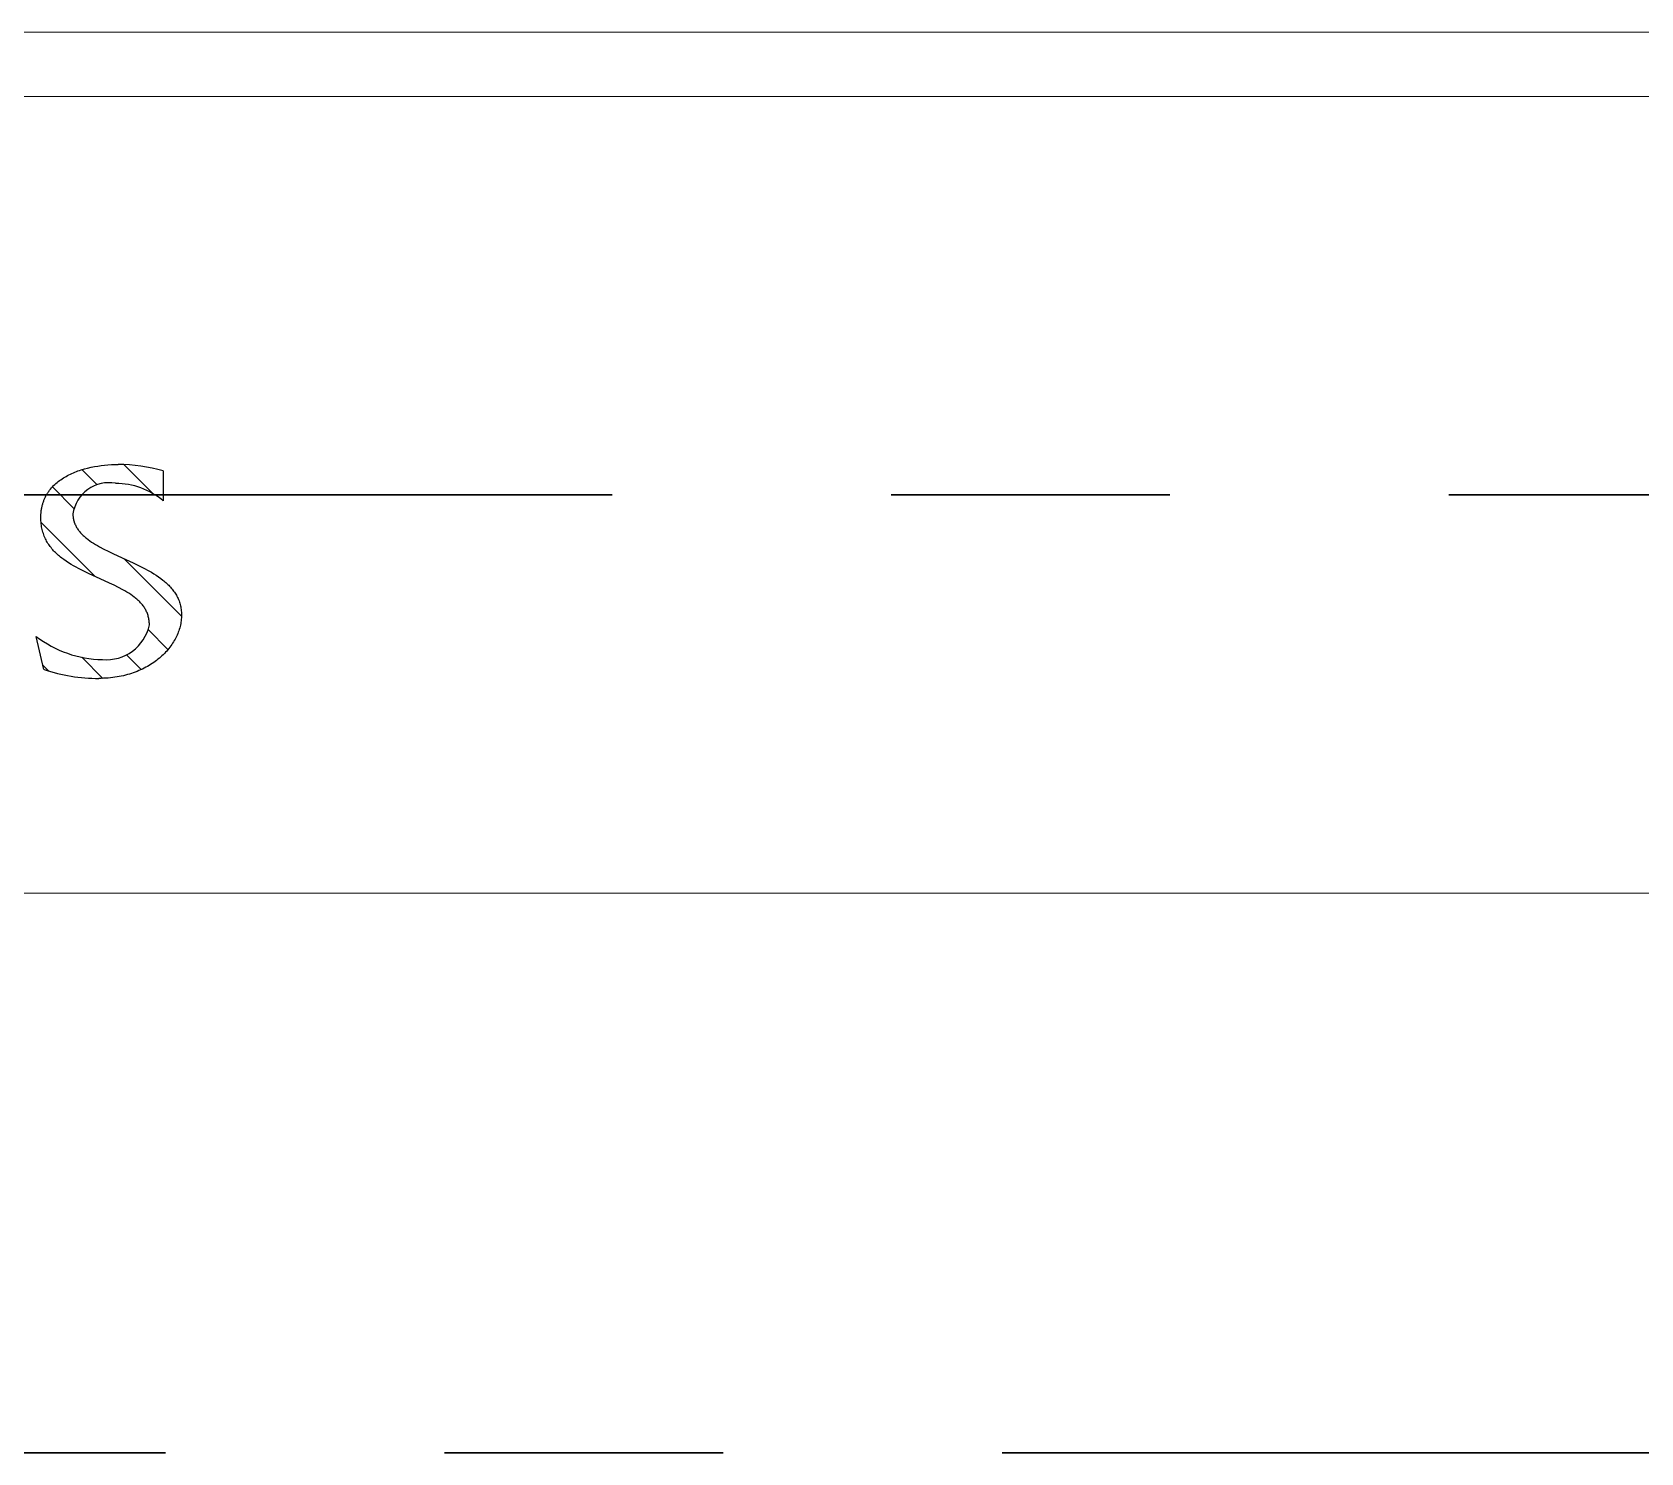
# Model space of a CAD drawing. Extents: x 14808 to 20058, y -13198 to -11680.
# Drawn here: x 15850.08 to 15880.37, y -12018.63 to -11991.88 of the extents above; entities that cross this region are included whole.
import ezdxf

# ---------------------------------------------------------------- set-up
doc = ezdxf.new("R2010")
doc.units = 0
doc.header["$LTSCALE"] = 7
doc.header["$MEASUREMENT"] = 0
doc.linetypes.add('PHANTOM', pattern=[2.5, 1.25, -0.25, 0.25, -0.25, 0.25, -0.25])
for name, color, linetype in [('D', 2, 'CONTINUOUS'), ('DWG', 7, 'CONTINUOUS'), ('PH', 3, 'PHANTOM')]:
    doc.layers.add(name, color=color, linetype=linetype)

msp = doc.modelspace()

# ---------------------------------------------------------------- hatches: boundary and pattern name
at = {"layer": 'D', "extrusion": (0, 0, -1)}
h = msp.add_hatch(dxfattribs=at)
h.set_pattern_fill('ANSI31', color=256, scale=5, style=0)
h.set_pattern_definition([(45, (-16720.3308, -10026.8604), (-0.44194174, 0.44194174), [])])
h.paths.add_polyline_path([(-15850.299, -12003.875), (-15850.154, -12003.253), (-15850.187, -12003.278), (-15850.221, -12003.302), (-15850.255, -12003.326), (-15850.289, -12003.349), (-15850.324, -12003.371), (-15850.36, -12003.393), (-15850.396, -12003.414), (-15850.433, -12003.435), (-15850.47, -12003.455), (-15850.507, -12003.474), (-15850.545, -12003.492), (-15850.584, -12003.51), (-15850.622, -12003.526), (-15850.661, -12003.542), (-15850.701, -12003.558), (-15850.741, -12003.572), (-15850.781, -12003.586), (-15850.821, -12003.598), (-15850.861, -12003.61), (-15850.902, -12003.622), (-15850.943, -12003.632), (-15850.984, -12003.641), (-15851.025, -12003.65), (-15851.066, -12003.658), (-15851.108, -12003.665), (-15851.149, -12003.671), (-15851.191, -12003.676), (-15851.232, -12003.681), (-15851.273, -12003.684), (-15851.315, -12003.687), (-15851.356, -12003.689), (-15851.397, -12003.69), (-15851.415, -12003.691), (-15851.432, -12003.693), (-15851.45, -12003.693), (-15851.467, -12003.694), (-15851.485, -12003.694), (-15851.503, -12003.693), (-15851.521, -12003.693), (-15851.539, -12003.692), (-15851.557, -12003.69), (-15851.576, -12003.688), (-15851.594, -12003.686), (-15851.612, -12003.683), (-15851.631, -12003.679), (-15851.649, -12003.676), (-15851.668, -12003.672), (-15851.686, -12003.667), (-15851.705, -12003.662), (-15851.723, -12003.656), (-15851.741, -12003.65), (-15851.76, -12003.644), (-15851.778, -12003.637), (-15851.796, -12003.63), (-15851.814, -12003.622), (-15851.831, -12003.614), (-15851.849, -12003.605), (-15851.866, -12003.596), (-15851.884, -12003.587), (-15851.901, -12003.577), (-15851.917, -12003.566), (-15851.934, -12003.556), (-15851.95, -12003.545), (-15851.966, -12003.533), (-15851.982, -12003.521), (-15851.997, -12003.509), (-15852.013, -12003.496), (-15852.027, -12003.483), (-15852.042, -12003.47), (-15852.056, -12003.456), (-15852.07, -12003.442), (-15852.083, -12003.428), (-15852.096, -12003.413), (-15852.109, -12003.398), (-15852.121, -12003.383), (-15852.133, -12003.368), (-15852.145, -12003.352), (-15852.156, -12003.337), (-15852.166, -12003.321), (-15852.177, -12003.305), (-15852.187, -12003.288), (-15852.196, -12003.272), (-15852.205, -12003.255), (-15852.213, -12003.239), (-15852.222, -12003.222), (-15852.229, -12003.205), (-15852.237, -12003.188), (-15852.243, -12003.171), (-15852.25, -12003.154), (-15852.256, -12003.137), (-15852.262, -12003.12), (-15852.267, -12003.103), (-15852.272, -12003.086), (-15852.276, -12003.069), (-15852.28, -12003.052), (-15852.284, -12003.035), (-15852.283, -12003.014), (-15852.282, -12002.994), (-15852.281, -12002.973), (-15852.278, -12002.954), (-15852.276, -12002.934), (-15852.272, -12002.915), (-15852.268, -12002.896), (-15852.263, -12002.877), (-15852.258, -12002.859), (-15852.252, -12002.841), (-15852.246, -12002.823), (-15852.239, -12002.806), (-15852.231, -12002.789), (-15852.223, -12002.772), (-15852.215, -12002.756), (-15852.206, -12002.739), (-15852.196, -12002.723), (-15852.186, -12002.708), (-15852.176, -12002.692), (-15852.165, -12002.677), (-15852.153, -12002.662), (-15852.141, -12002.648), (-15852.129, -12002.633), (-15852.116, -12002.619), (-15852.103, -12002.605), (-15852.089, -12002.591), (-15852.075, -12002.578), (-15852.061, -12002.564), (-15852.046, -12002.551), (-15852.031, -12002.538), (-15852.015, -12002.525), (-15851.999, -12002.513), (-15851.966, -12002.488), (-15851.932, -12002.464), (-15851.896, -12002.441), (-15851.86, -12002.418), (-15851.822, -12002.395), (-15851.783, -12002.374), (-15851.703, -12002.331), (-15851.619, -12002.29), (-15851.534, -12002.249), (-15851.05, -12002.027), (-15850.951, -12001.977), (-15850.902, -12001.951), (-15850.854, -12001.924), (-15850.808, -12001.897), (-15850.762, -12001.869), (-15850.717, -12001.839), (-15850.674, -12001.809), (-15850.632, -12001.778), (-15850.612, -12001.762), (-15850.592, -12001.745), (-15850.572, -12001.729), (-15850.553, -12001.712), (-15850.535, -12001.694), (-15850.516, -12001.677), (-15850.499, -12001.659), (-15850.481, -12001.64), (-15850.464, -12001.622), (-15850.448, -12001.603), (-15850.432, -12001.583), (-15850.417, -12001.564), (-15850.402, -12001.544), (-15850.388, -12001.523), (-15850.374, -12001.502), (-15850.361, -12001.481), (-15850.349, -12001.459), (-15850.337, -12001.437), (-15850.325, -12001.414), (-15850.315, -12001.391), (-15850.305, -12001.367), (-15850.295, -12001.343), (-15850.287, -12001.319), (-15850.279, -12001.294), (-15850.271, -12001.268), (-15850.265, -12001.242), (-15850.259, -12001.216), (-15850.254, -12001.189), (-15850.249, -12001.161), (-15850.246, -12001.133), (-15850.243, -12001.104), (-15850.241, -12001.075), (-15850.24, -12001.045), (-15850.239, -12001.015), (-15850.24, -12000.981), (-15850.241, -12000.947), (-15850.243, -12000.931), (-15850.244, -12000.914), (-15850.246, -12000.898), (-15850.248, -12000.882), (-15850.251, -12000.866), (-15850.253, -12000.851), (-15850.256, -12000.835), (-15850.259, -12000.82), (-15850.263, -12000.805), (-15850.266, -12000.79), (-15850.27, -12000.775), (-15850.274, -12000.76), (-15850.279, -12000.746), (-15850.283, -12000.732), (-15850.288, -12000.717), (-15850.293, -12000.703), (-15850.299, -12000.69), (-15850.304, -12000.676), (-15850.31, -12000.662), (-15850.316, -12000.649), (-15850.322, -12000.636), (-15850.329, -12000.623), (-15850.335, -12000.61), (-15850.342, -12000.597), (-15850.35, -12000.585), (-15850.357, -12000.572), (-15850.364, -12000.56), (-15850.372, -12000.548), (-15850.38, -12000.536), (-15850.388, -12000.524), (-15850.405, -12000.501), (-15850.423, -12000.479), (-15850.442, -12000.457), (-15850.461, -12000.436), (-15850.481, -12000.415), (-15850.501, -12000.395), (-15850.523, -12000.375), (-15850.545, -12000.356), (-15850.567, -12000.338), (-15850.59, -12000.32), (-15850.614, -12000.303), (-15850.639, -12000.286), (-15850.664, -12000.27), (-15850.689, -12000.255), (-15850.715, -12000.24), (-15850.742, -12000.225), (-15850.769, -12000.211), (-15850.796, -12000.198), (-15850.824, -12000.185), (-15850.852, -12000.173), (-15850.881, -12000.161), (-15850.91, -12000.149), (-15850.939, -12000.138), (-15850.969, -12000.128), (-15850.999, -12000.118), (-15851.059, -12000.1), (-15851.121, -12000.084), (-15851.184, -12000.069), (-15851.247, -12000.057), (-15851.311, -12000.046), (-15851.375, -12000.037), (-15851.439, -12000.03), (-15851.503, -12000.024), (-15851.567, -12000.02), (-15851.631, -12000.018), (-15851.694, -12000.017), (-15851.748, -12000.017), (-15851.802, -12000.019), (-15851.855, -12000.021), (-15851.909, -12000.024), (-15851.963, -12000.028), (-15852.017, -12000.034), (-15852.07, -12000.04), (-15852.123, -12000.047), (-15852.177, -12000.055), (-15852.23, -12000.064), (-15852.283, -12000.074), (-15852.335, -12000.085), (-15852.388, -12000.097), (-15852.44, -12000.11), (-15852.492, -12000.124), (-15852.544, -12000.139), (-15852.544, -12000.701), (-15852.52, -12000.682), (-15852.497, -12000.663), (-15852.473, -12000.645), (-15852.448, -12000.628), (-15852.423, -12000.611), (-15852.398, -12000.594), (-15852.372, -12000.578), (-15852.346, -12000.563), (-15852.319, -12000.548), (-15852.292, -12000.533), (-15852.265, -12000.519), (-15852.237, -12000.506), (-15852.209, -12000.493), (-15852.181, -12000.481), (-15852.152, -12000.47), (-15852.124, -12000.459), (-15852.095, -12000.448), (-15852.065, -12000.439), (-15852.036, -12000.43), (-15852.007, -12000.421), (-15851.977, -12000.414), (-15851.947, -12000.407), (-15851.917, -12000.4), (-15851.887, -12000.395), (-15851.857, -12000.389), (-15851.827, -12000.385), (-15851.797, -12000.381), (-15851.767, -12000.378), (-15851.737, -12000.376), (-15851.707, -12000.374), (-15851.677, -12000.373), (-15851.647, -12000.372), (-15851.63, -12000.369), (-15851.613, -12000.367), (-15851.597, -12000.365), (-15851.58, -12000.363), (-15851.562, -12000.362), (-15851.545, -12000.361), (-15851.528, -12000.361), (-15851.511, -12000.361), (-15851.493, -12000.361), (-15851.476, -12000.362), (-15851.459, -12000.364), (-15851.441, -12000.365), (-15851.424, -12000.368), (-15851.407, -12000.37), (-15851.39, -12000.373), (-15851.372, -12000.377), (-15851.355, -12000.381), (-15851.338, -12000.386), (-15851.322, -12000.39), (-15851.305, -12000.396), (-15851.289, -12000.402), (-15851.272, -12000.408), (-15851.256, -12000.414), (-15851.24, -12000.421), (-15851.225, -12000.428), (-15851.209, -12000.436), (-15851.194, -12000.444), (-15851.179, -12000.453), (-15851.164, -12000.461), (-15851.15, -12000.47), (-15851.136, -12000.48), (-15851.122, -12000.489), (-15851.109, -12000.499), (-15851.095, -12000.51), (-15851.082, -12000.52), (-15851.069, -12000.532), (-15851.056, -12000.543), (-15851.044, -12000.555), (-15851.032, -12000.567), (-15851.02, -12000.58), (-15851.008, -12000.593), (-15850.997, -12000.606), (-15850.986, -12000.619), (-15850.975, -12000.633), (-15850.965, -12000.647), (-15850.955, -12000.661), (-15850.945, -12000.676), (-15850.936, -12000.691), (-15850.927, -12000.706), (-15850.919, -12000.721), (-15850.91, -12000.737), (-15850.903, -12000.752), (-15850.896, -12000.768), (-15850.889, -12000.784), (-15850.882, -12000.801), (-15850.876, -12000.817), (-15850.871, -12000.833), (-15850.866, -12000.85), (-15850.861, -12000.866), (-15850.857, -12000.883), (-15850.853, -12000.899), (-15850.849, -12000.916), (-15850.846, -12000.933), (-15850.844, -12000.949), (-15850.844, -12000.959), (-15850.844, -12000.968), (-15850.845, -12000.977), (-15850.845, -12000.986), (-15850.846, -12000.995), (-15850.847, -12001.004), (-15850.848, -12001.013), (-15850.849, -12001.022), (-15850.85, -12001.031), (-15850.852, -12001.04), (-15850.854, -12001.048), (-15850.855, -12001.057), (-15850.857, -12001.065), (-15850.859, -12001.074), (-15850.862, -12001.082), (-15850.864, -12001.091), (-15850.867, -12001.099), (-15850.869, -12001.107), (-15850.872, -12001.115), (-15850.875, -12001.123), (-15850.878, -12001.131), (-15850.882, -12001.139), (-15850.889, -12001.155), (-15850.896, -12001.171), (-15850.904, -12001.186), (-15850.913, -12001.201), (-15850.922, -12001.216), (-15850.931, -12001.231), (-15850.941, -12001.245), (-15850.952, -12001.26), (-15850.963, -12001.274), (-15850.975, -12001.288), (-15850.987, -12001.301), (-15850.999, -12001.315), (-15851.012, -12001.328), (-15851.025, -12001.342), (-15851.039, -12001.355), (-15851.053, -12001.367), (-15851.067, -12001.38), (-15851.082, -12001.393), (-15851.097, -12001.405), (-15851.129, -12001.43), (-15851.162, -12001.454), (-15851.196, -12001.477), (-15851.232, -12001.5), (-15851.269, -12001.522), (-15851.307, -12001.545), (-15851.346, -12001.566), (-15851.426, -12001.609), (-15851.509, -12001.651), (-15852.079, -12001.918), (-15852.178, -12001.968), (-15852.274, -12002.02), (-15852.321, -12002.047), (-15852.367, -12002.075), (-15852.411, -12002.103), (-15852.454, -12002.133), (-15852.496, -12002.163), (-15852.536, -12002.194), (-15852.556, -12002.209), (-15852.575, -12002.225), (-15852.593, -12002.242), (-15852.612, -12002.258), (-15852.629, -12002.275), (-15852.647, -12002.292), (-15852.663, -12002.309), (-15852.68, -12002.327), (-15852.696, -12002.345), (-15852.711, -12002.363), (-15852.726, -12002.381), (-15852.74, -12002.4), (-15852.754, -12002.419), (-15852.767, -12002.439), (-15852.779, -12002.458), (-15852.791, -12002.479), (-15852.802, -12002.499), (-15852.813, -12002.52), (-15852.823, -12002.541), (-15852.832, -12002.562), (-15852.841, -12002.584), (-15852.849, -12002.607), (-15852.856, -12002.629), (-15852.863, -12002.652), (-15852.869, -12002.676), (-15852.874, -12002.699), (-15852.878, -12002.724), (-15852.882, -12002.748), (-15852.884, -12002.773), (-15852.887, -12002.799), (-15852.888, -12002.825), (-15852.888, -12002.851), (-15852.888, -12002.878), (-15852.886, -12002.905), (-15852.884, -12002.932), (-15852.881, -12002.959), (-15852.877, -12002.986), (-15852.873, -12003.013), (-15852.867, -12003.04), (-15852.861, -12003.067), (-15852.854, -12003.094), (-15852.845, -12003.121), (-15852.837, -12003.148), (-15852.827, -12003.175), (-15852.816, -12003.201), (-15852.805, -12003.228), (-15852.793, -12003.254), (-15852.78, -12003.28), (-15852.767, -12003.306), (-15852.752, -12003.332), (-15852.737, -12003.357), (-15852.721, -12003.383), (-15852.704, -12003.408), (-15852.687, -12003.432), (-15852.668, -12003.457), (-15852.649, -12003.481), (-15852.629, -12003.505), (-15852.609, -12003.529), (-15852.588, -12003.552), (-15852.566, -12003.575), (-15852.543, -12003.598), (-15852.52, -12003.62), (-15852.495, -12003.642), (-15852.471, -12003.663), (-15852.445, -12003.684), (-15852.419, -12003.705), (-15852.392, -12003.725), (-15852.364, -12003.745), (-15852.336, -12003.764), (-15852.307, -12003.783), (-15852.277, -12003.801), (-15852.247, -12003.819), (-15852.216, -12003.836), (-15852.184, -12003.852), (-15852.152, -12003.868), (-15852.119, -12003.884), (-15852.085, -12003.899), (-15852.051, -12003.913), (-15852.016, -12003.926), (-15851.981, -12003.939), (-15851.945, -12003.952), (-15851.908, -12003.963), (-15851.87, -12003.974), (-15851.833, -12003.984), (-15851.794, -12003.994), (-15851.755, -12004.002), (-15851.715, -12004.01), (-15851.675, -12004.017), (-15851.634, -12004.024), (-15851.592, -12004.029), (-15851.55, -12004.034), (-15851.508, -12004.038), (-15851.465, -12004.041), (-15851.421, -12004.043), (-15851.377, -12004.045), (-15851.332, -12004.045), (-15851.266, -12004.045), (-15851.201, -12004.044), (-15851.135, -12004.041), (-15851.07, -12004.036), (-15851.004, -12004.031), (-15850.939, -12004.023), (-15850.873, -12004.015), (-15850.808, -12004.005), (-15850.743, -12003.993), (-15850.678, -12003.98), (-15850.614, -12003.966), (-15850.55, -12003.951), (-15850.487, -12003.934), (-15850.424, -12003.915), (-15850.361, -12003.896)], flags=0)

# ---------------------------------------------------------------- linework, layer by layer
at = {"layer": 'D'}
for p, q in [((15850.881, -12000.161), (15850.91, -12000.149)), ((15850.91, -12000.149), (15850.939, -12000.138)), ((15850.939, -12000.138), (15850.969, -12000.128)), ((15850.969, -12000.128), (15850.999, -12000.118)), ((15850.999, -12000.118), (15851.059, -12000.1)), ((15851.059, -12000.1), (15851.121, -12000.084)), ((15851.121, -12000.084), (15851.184, -12000.069)), ((15851.184, -12000.069), (15851.247, -12000.057)), ((15851.247, -12000.057), (15851.311, -12000.046)), ((15851.311, -12000.046), (15851.375, -12000.037)), ((15851.375, -12000.037), (15851.439, -12000.03)), ((15851.439, -12000.03), (15851.503, -12000.024)), ((15851.503, -12000.024), (15851.567, -12000.02)), ((15851.567, -12000.02), (15851.631, -12000.018)), ((15851.631, -12000.018), (15851.694, -12000.017)), ((15852.544, -12000.139), (15852.544, -12000.701)), ((15850.423, -12000.479), (15850.442, -12000.457)), ((15850.442, -12000.457), (15850.461, -12000.436)), ((15850.461, -12000.436), (15850.481, -12000.415)), ((15850.481, -12000.415), (15850.501, -12000.395)), ((15850.501, -12000.395), (15850.523, -12000.375)), ((15850.523, -12000.375), (15850.545, -12000.356)), ((15850.545, -12000.356), (15850.567, -12000.338)), ((15850.567, -12000.338), (15850.59, -12000.32)), ((15850.59, -12000.32), (15850.614, -12000.303)), ((15850.614, -12000.303), (15850.639, -12000.286)), ((15850.639, -12000.286), (15850.664, -12000.27)), ((15850.664, -12000.27), (15850.689, -12000.255)), ((15850.689, -12000.255), (15850.715, -12000.24)), ((15850.715, -12000.24), (15850.742, -12000.225)), ((15850.742, -12000.225), (15850.769, -12000.211)), ((15850.769, -12000.211), (15850.796, -12000.198)), ((15850.796, -12000.198), (15850.824, -12000.185)), ((15850.824, -12000.185), (15850.852, -12000.173)), ((15850.852, -12000.173), (15850.881, -12000.161)), ((15850.27, -12000.775), (15850.274, -12000.76)), ((15850.274, -12000.76), (15850.279, -12000.746)), ((15850.279, -12000.746), (15850.283, -12000.732)), ((15850.283, -12000.732), (15850.288, -12000.717)), ((15850.288, -12000.717), (15850.293, -12000.703)), ((15850.293, -12000.703), (15850.299, -12000.69)), ((15850.299, -12000.69), (15850.304, -12000.676)), ((15850.304, -12000.676), (15850.31, -12000.662)), ((15850.31, -12000.662), (15850.316, -12000.649)), ((15850.316, -12000.649), (15850.322, -12000.636)), ((15850.322, -12000.636), (15850.329, -12000.623)), ((15850.329, -12000.623), (15850.335, -12000.61)), ((15850.335, -12000.61), (15850.342, -12000.597)), ((15850.342, -12000.597), (15850.35, -12000.585)), ((15850.35, -12000.585), (15850.357, -12000.572)), ((15850.357, -12000.572), (15850.364, -12000.56)), ((15850.364, -12000.56), (15850.372, -12000.548)), ((15850.372, -12000.548), (15850.38, -12000.536)), ((15850.38, -12000.536), (15850.388, -12000.524)), ((15850.388, -12000.524), (15850.405, -12000.501)), ((15850.405, -12000.501), (15850.423, -12000.479)), ((15850.239, -12001.015), (15850.24, -12000.981)), ((15850.24, -12001.045), (15850.239, -12001.015)), ((15850.24, -12000.981), (15850.241, -12000.947)), ((15850.241, -12001.075), (15850.24, -12001.045)), ((15850.241, -12000.947), (15850.243, -12000.931)), ((15850.243, -12000.931), (15850.244, -12000.914)), ((15850.244, -12000.914), (15850.246, -12000.898)), ((15850.246, -12000.898), (15850.248, -12000.882)), ((15850.248, -12000.882), (15850.251, -12000.866)), ((15850.251, -12000.866), (15850.253, -12000.851)), ((15850.253, -12000.851), (15850.256, -12000.835)), ((15850.256, -12000.835), (15850.259, -12000.82)), ((15850.259, -12000.82), (15850.263, -12000.805)), ((15850.263, -12000.805), (15850.266, -12000.79)), ((15850.266, -12000.79), (15850.27, -12000.775)), ((15850.844, -12000.949), (15850.844, -12000.959)), ((15850.844, -12000.959), (15850.844, -12000.968)), ((15850.844, -12000.968), (15850.845, -12000.977)), ((15850.845, -12000.977), (15850.845, -12000.986)), ((15850.845, -12000.986), (15850.846, -12000.995)), ((15850.846, -12000.995), (15850.847, -12001.004)), ((15850.847, -12001.004), (15850.848, -12001.013)), ((15850.848, -12001.013), (15850.849, -12001.022)), ((15850.849, -12001.022), (15850.85, -12001.031)), ((15850.85, -12001.031), (15850.852, -12001.04)), ((15850.852, -12001.04), (15850.854, -12001.048)), ((15850.854, -12001.048), (15850.855, -12001.057)), ((15850.855, -12001.057), (15850.857, -12001.065)), ((15850.243, -12001.104), (15850.241, -12001.075)), ((15850.246, -12001.133), (15850.243, -12001.104)), ((15850.249, -12001.161), (15850.246, -12001.133)), ((15850.254, -12001.189), (15850.249, -12001.161)), ((15850.259, -12001.216), (15850.254, -12001.189)), ((15850.265, -12001.242), (15850.259, -12001.216)), ((15850.271, -12001.268), (15850.265, -12001.242)), ((15850.279, -12001.294), (15850.271, -12001.268)), ((15850.287, -12001.319), (15850.279, -12001.294)), ((15850.295, -12001.343), (15850.287, -12001.319)), ((15850.305, -12001.367), (15850.295, -12001.343)), ((15850.857, -12001.065), (15850.859, -12001.074)), ((15850.859, -12001.074), (15850.862, -12001.082)), ((15850.862, -12001.082), (15850.864, -12001.091)), ((15850.864, -12001.091), (15850.867, -12001.099)), ((15850.867, -12001.099), (15850.869, -12001.107)), ((15850.869, -12001.107), (15850.872, -12001.115)), ((15850.872, -12001.115), (15850.875, -12001.123)), ((15850.875, -12001.123), (15850.878, -12001.131)), ((15850.878, -12001.131), (15850.882, -12001.139)), ((15850.882, -12001.139), (15850.889, -12001.155)), ((15850.889, -12001.155), (15850.896, -12001.171)), ((15850.896, -12001.171), (15850.904, -12001.186)), ((15850.904, -12001.186), (15850.913, -12001.201)), ((15850.913, -12001.201), (15850.922, -12001.216)), ((15850.922, -12001.216), (15850.931, -12001.231)), ((15850.931, -12001.231), (15850.941, -12001.245)), ((15850.941, -12001.245), (15850.952, -12001.26)), ((15850.952, -12001.26), (15850.963, -12001.274)), ((15850.963, -12001.274), (15850.975, -12001.288)), ((15850.975, -12001.288), (15850.987, -12001.301)), ((15850.987, -12001.301), (15850.999, -12001.315)), ((15850.999, -12001.315), (15851.012, -12001.328)), ((15851.012, -12001.328), (15851.025, -12001.342)), ((15851.025, -12001.342), (15851.039, -12001.355)), ((15851.039, -12001.355), (15851.053, -12001.367)), ((15850.315, -12001.391), (15850.305, -12001.367)), ((15850.325, -12001.414), (15850.315, -12001.391)), ((15850.337, -12001.437), (15850.325, -12001.414)), ((15850.349, -12001.459), (15850.337, -12001.437)), ((15850.361, -12001.481), (15850.349, -12001.459)), ((15850.374, -12001.502), (15850.361, -12001.481)), ((15850.388, -12001.523), (15850.374, -12001.502)), ((15850.402, -12001.544), (15850.388, -12001.523)), ((15850.417, -12001.564), (15850.402, -12001.544)), ((15850.432, -12001.583), (15850.417, -12001.564)), ((15850.448, -12001.603), (15850.432, -12001.583)), ((15850.464, -12001.622), (15850.448, -12001.603)), ((15850.481, -12001.64), (15850.464, -12001.622)), ((15850.499, -12001.659), (15850.481, -12001.64)), ((15850.516, -12001.677), (15850.499, -12001.659)), ((15851.053, -12001.367), (15851.067, -12001.38)), ((15851.067, -12001.38), (15851.082, -12001.393)), ((15851.082, -12001.393), (15851.097, -12001.405)), ((15851.097, -12001.405), (15851.129, -12001.43)), ((15851.129, -12001.43), (15851.162, -12001.454)), ((15851.162, -12001.454), (15851.196, -12001.477)), ((15851.196, -12001.477), (15851.232, -12001.5)), ((15851.232, -12001.5), (15851.269, -12001.522)), ((15851.269, -12001.522), (15851.307, -12001.545)), ((15851.307, -12001.545), (15851.346, -12001.566)), ((15851.346, -12001.566), (15851.426, -12001.609)), ((15851.426, -12001.609), (15851.509, -12001.651)), ((15851.509, -12001.651), (15851.595, -12001.692)), ((15850.535, -12001.694), (15850.516, -12001.677)), ((15850.553, -12001.712), (15850.535, -12001.694)), ((15850.572, -12001.729), (15850.553, -12001.712)), ((15850.592, -12001.745), (15850.572, -12001.729)), ((15850.612, -12001.762), (15850.592, -12001.745)), ((15850.632, -12001.778), (15850.612, -12001.762)), ((15850.674, -12001.809), (15850.632, -12001.778)), ((15850.717, -12001.839), (15850.674, -12001.809)), ((15850.762, -12001.869), (15850.717, -12001.839)), ((15850.808, -12001.897), (15850.762, -12001.869)), ((15850.854, -12001.924), (15850.808, -12001.897)), ((15850.902, -12001.951), (15850.854, -12001.924)), ((15850.951, -12001.977), (15850.902, -12001.951)), ((15851.595, -12001.692), (15851.772, -12001.774)), ((15851.772, -12001.774), (15851.978, -12001.869)), ((15851.978, -12001.869), (15852.079, -12001.918)), ((15852.079, -12001.918), (15852.178, -12001.968)), ((15852.178, -12001.968), (15852.274, -12002.02)), ((15851.05, -12002.027), (15850.951, -12001.977)), ((15851.151, -12002.076), (15851.05, -12002.027)), ((15851.357, -12002.169), (15851.151, -12002.076)), ((15851.534, -12002.249), (15851.357, -12002.169)), ((15851.619, -12002.29), (15851.534, -12002.249)), ((15852.274, -12002.02), (15852.321, -12002.047)), ((15852.321, -12002.047), (15852.367, -12002.075)), ((15852.367, -12002.075), (15852.411, -12002.103)), ((15852.411, -12002.103), (15852.454, -12002.133)), ((15852.454, -12002.133), (15852.496, -12002.163)), ((15852.496, -12002.163), (15852.536, -12002.194)), ((15852.536, -12002.194), (15852.556, -12002.209)), ((15852.556, -12002.209), (15852.575, -12002.225)), ((15852.575, -12002.225), (15852.593, -12002.242)), ((15852.593, -12002.242), (15852.612, -12002.258)), ((15852.612, -12002.258), (15852.629, -12002.275)), ((15852.629, -12002.275), (15852.647, -12002.292)), ((15851.703, -12002.331), (15851.619, -12002.29)), ((15851.783, -12002.374), (15851.703, -12002.331)), ((15851.822, -12002.395), (15851.783, -12002.374)), ((15851.86, -12002.418), (15851.822, -12002.395)), ((15851.896, -12002.441), (15851.86, -12002.418)), ((15851.932, -12002.464), (15851.896, -12002.441)), ((15851.966, -12002.488), (15851.932, -12002.464)), ((15851.999, -12002.513), (15851.966, -12002.488)), ((15852.015, -12002.525), (15851.999, -12002.513)), ((15852.031, -12002.538), (15852.015, -12002.525)), ((15852.046, -12002.551), (15852.031, -12002.538)), ((15852.061, -12002.564), (15852.046, -12002.551)), ((15852.075, -12002.578), (15852.061, -12002.564)), ((15852.089, -12002.591), (15852.075, -12002.578)), ((15852.647, -12002.292), (15852.663, -12002.309)), ((15852.663, -12002.309), (15852.68, -12002.327)), ((15852.68, -12002.327), (15852.696, -12002.345)), ((15852.696, -12002.345), (15852.711, -12002.363)), ((15852.711, -12002.363), (15852.726, -12002.381)), ((15852.726, -12002.381), (15852.74, -12002.4)), ((15852.74, -12002.4), (15852.754, -12002.419)), ((15852.754, -12002.419), (15852.767, -12002.439)), ((15852.767, -12002.439), (15852.779, -12002.458)), ((15852.779, -12002.458), (15852.791, -12002.479)), ((15852.791, -12002.479), (15852.802, -12002.499)), ((15852.802, -12002.499), (15852.813, -12002.52)), ((15852.813, -12002.52), (15852.823, -12002.541)), ((15852.823, -12002.541), (15852.832, -12002.562)), ((15852.832, -12002.562), (15852.841, -12002.584)), ((15852.103, -12002.605), (15852.089, -12002.591)), ((15852.116, -12002.619), (15852.103, -12002.605)), ((15852.129, -12002.633), (15852.116, -12002.619)), ((15852.141, -12002.648), (15852.129, -12002.633)), ((15852.153, -12002.662), (15852.141, -12002.648)), ((15852.165, -12002.677), (15852.153, -12002.662)), ((15852.176, -12002.692), (15852.165, -12002.677)), ((15852.186, -12002.708), (15852.176, -12002.692)), ((15852.196, -12002.723), (15852.186, -12002.708)), ((15852.206, -12002.739), (15852.196, -12002.723)), ((15852.215, -12002.756), (15852.206, -12002.739)), ((15852.223, -12002.772), (15852.215, -12002.756)), ((15852.231, -12002.789), (15852.223, -12002.772)), ((15852.239, -12002.806), (15852.231, -12002.789)), ((15852.246, -12002.823), (15852.239, -12002.806)), ((15852.252, -12002.841), (15852.246, -12002.823)), ((15852.258, -12002.859), (15852.252, -12002.841)), ((15852.263, -12002.877), (15852.258, -12002.859)), ((15852.268, -12002.896), (15852.263, -12002.877)), ((15852.841, -12002.584), (15852.849, -12002.607)), ((15852.849, -12002.607), (15852.856, -12002.629)), ((15852.856, -12002.629), (15852.863, -12002.652)), ((15852.863, -12002.652), (15852.869, -12002.676)), ((15852.869, -12002.676), (15852.874, -12002.699)), ((15852.874, -12002.699), (15852.878, -12002.724)), ((15852.878, -12002.724), (15852.882, -12002.748)), ((15852.882, -12002.748), (15852.884, -12002.773)), ((15852.884, -12002.773), (15852.887, -12002.799)), ((15852.888, -12002.878), (15852.886, -12002.905)), ((15852.887, -12002.799), (15852.888, -12002.825)), ((15852.888, -12002.825), (15852.888, -12002.851)), ((15852.888, -12002.851), (15852.888, -12002.878)), ((15852.272, -12002.915), (15852.268, -12002.896)), ((15852.276, -12002.934), (15852.272, -12002.915)), ((15852.278, -12002.954), (15852.276, -12002.934)), ((15852.281, -12002.973), (15852.278, -12002.954)), ((15852.282, -12002.994), (15852.281, -12002.973)), ((15852.283, -12003.014), (15852.282, -12002.994)), ((15852.284, -12003.035), (15852.283, -12003.014)), ((15852.827, -12003.175), (15852.816, -12003.201)), ((15852.837, -12003.148), (15852.827, -12003.175)), ((15852.845, -12003.121), (15852.837, -12003.148)), ((15852.854, -12003.094), (15852.845, -12003.121)), ((15852.861, -12003.067), (15852.854, -12003.094)), ((15852.867, -12003.04), (15852.861, -12003.067)), ((15852.873, -12003.013), (15852.867, -12003.04)), ((15852.877, -12002.986), (15852.873, -12003.013)), ((15852.881, -12002.959), (15852.877, -12002.986)), ((15852.884, -12002.932), (15852.881, -12002.959)), ((15852.886, -12002.905), (15852.884, -12002.932)), ((15850.299, -12003.875), (15850.154, -12003.253)), ((15852.649, -12003.481), (15852.629, -12003.505)), ((15852.668, -12003.457), (15852.649, -12003.481)), ((15852.687, -12003.432), (15852.668, -12003.457)), ((15852.704, -12003.408), (15852.687, -12003.432)), ((15852.721, -12003.383), (15852.704, -12003.408)), ((15852.737, -12003.357), (15852.721, -12003.383)), ((15852.752, -12003.332), (15852.737, -12003.357)), ((15852.767, -12003.306), (15852.752, -12003.332)), ((15852.78, -12003.28), (15852.767, -12003.306)), ((15852.793, -12003.254), (15852.78, -12003.28)), ((15852.805, -12003.228), (15852.793, -12003.254)), ((15852.816, -12003.201), (15852.805, -12003.228)), ((15852.307, -12003.783), (15852.277, -12003.801)), ((15852.336, -12003.764), (15852.307, -12003.783)), ((15852.364, -12003.745), (15852.336, -12003.764)), ((15852.392, -12003.725), (15852.364, -12003.745)), ((15852.419, -12003.705), (15852.392, -12003.725)), ((15852.445, -12003.684), (15852.419, -12003.705)), ((15852.471, -12003.663), (15852.445, -12003.684)), ((15852.495, -12003.642), (15852.471, -12003.663)), ((15852.52, -12003.62), (15852.495, -12003.642)), ((15852.543, -12003.598), (15852.52, -12003.62)), ((15852.566, -12003.575), (15852.543, -12003.598)), ((15852.588, -12003.552), (15852.566, -12003.575)), ((15852.609, -12003.529), (15852.588, -12003.552)), ((15852.629, -12003.505), (15852.609, -12003.529)), ((15851.377, -12004.045), (15851.332, -12004.045)), ((15851.421, -12004.043), (15851.377, -12004.045)), ((15851.465, -12004.041), (15851.421, -12004.043)), ((15851.508, -12004.038), (15851.465, -12004.041)), ((15851.55, -12004.034), (15851.508, -12004.038)), ((15851.592, -12004.029), (15851.55, -12004.034)), ((15851.634, -12004.024), (15851.592, -12004.029)), ((15851.675, -12004.017), (15851.634, -12004.024)), ((15851.715, -12004.01), (15851.675, -12004.017)), ((15851.755, -12004.002), (15851.715, -12004.01)), ((15851.794, -12003.994), (15851.755, -12004.002)), ((15851.833, -12003.984), (15851.794, -12003.994)), ((15851.87, -12003.974), (15851.833, -12003.984)), ((15851.908, -12003.963), (15851.87, -12003.974)), ((15851.945, -12003.952), (15851.908, -12003.963)), ((15851.981, -12003.939), (15851.945, -12003.952)), ((15852.016, -12003.926), (15851.981, -12003.939)), ((15852.051, -12003.913), (15852.016, -12003.926)), ((15852.085, -12003.899), (15852.051, -12003.913)), ((15852.119, -12003.884), (15852.085, -12003.899)), ((15852.152, -12003.868), (15852.119, -12003.884)), ((15852.184, -12003.852), (15852.152, -12003.868)), ((15852.216, -12003.836), (15852.184, -12003.852)), ((15852.247, -12003.819), (15852.216, -12003.836)), ((15852.277, -12003.801), (15852.247, -12003.819))]:
    msp.add_line(p, q, dxfattribs=at)
for centre, radius, start, end in [((15851.705, -12002.951), 2.934, 73.3954, 90.2099), ((15851.522, -12001.045), 0.685, 79.4778, 171.9469), ((15851.636, -12001.79), 1.418, 50.1892, 89.5568), ((15851.478, -12002.871), 0.822, 264.396, 348.505), ((15851.433, -12001.604), 2.087, 232.2159, 269.0236), ((15851.303, -12001.006), 3.039, 250.711, 270.5493)]:
    msp.add_arc(centre, radius, start, end, dxfattribs=at)
at = {"layer": 'DWG', "color": 7, "linetype": 'Continuous', "lineweight": 15}
for p, q in [((16004.631, -11991.877), (15740.082, -11991.877)), ((15755.192, -11993.087), (15929.192, -11993.087)), ((15755.192, -12008.087), (15929.192, -12008.087))]:
    msp.add_line(p, q, dxfattribs=at)
at = {"layer": 'PH', "linetype": 'PHANTOM', "lineweight": 30, "ltscale": 3}
for p, q in [((15729.748, -12000.587), (16053.71, -12000.587)), ((16052.088, -12018.627), (15730.508, -12018.627))]:
    msp.add_line(p, q, dxfattribs=at)

doc.saveas('drawing.dxf')
